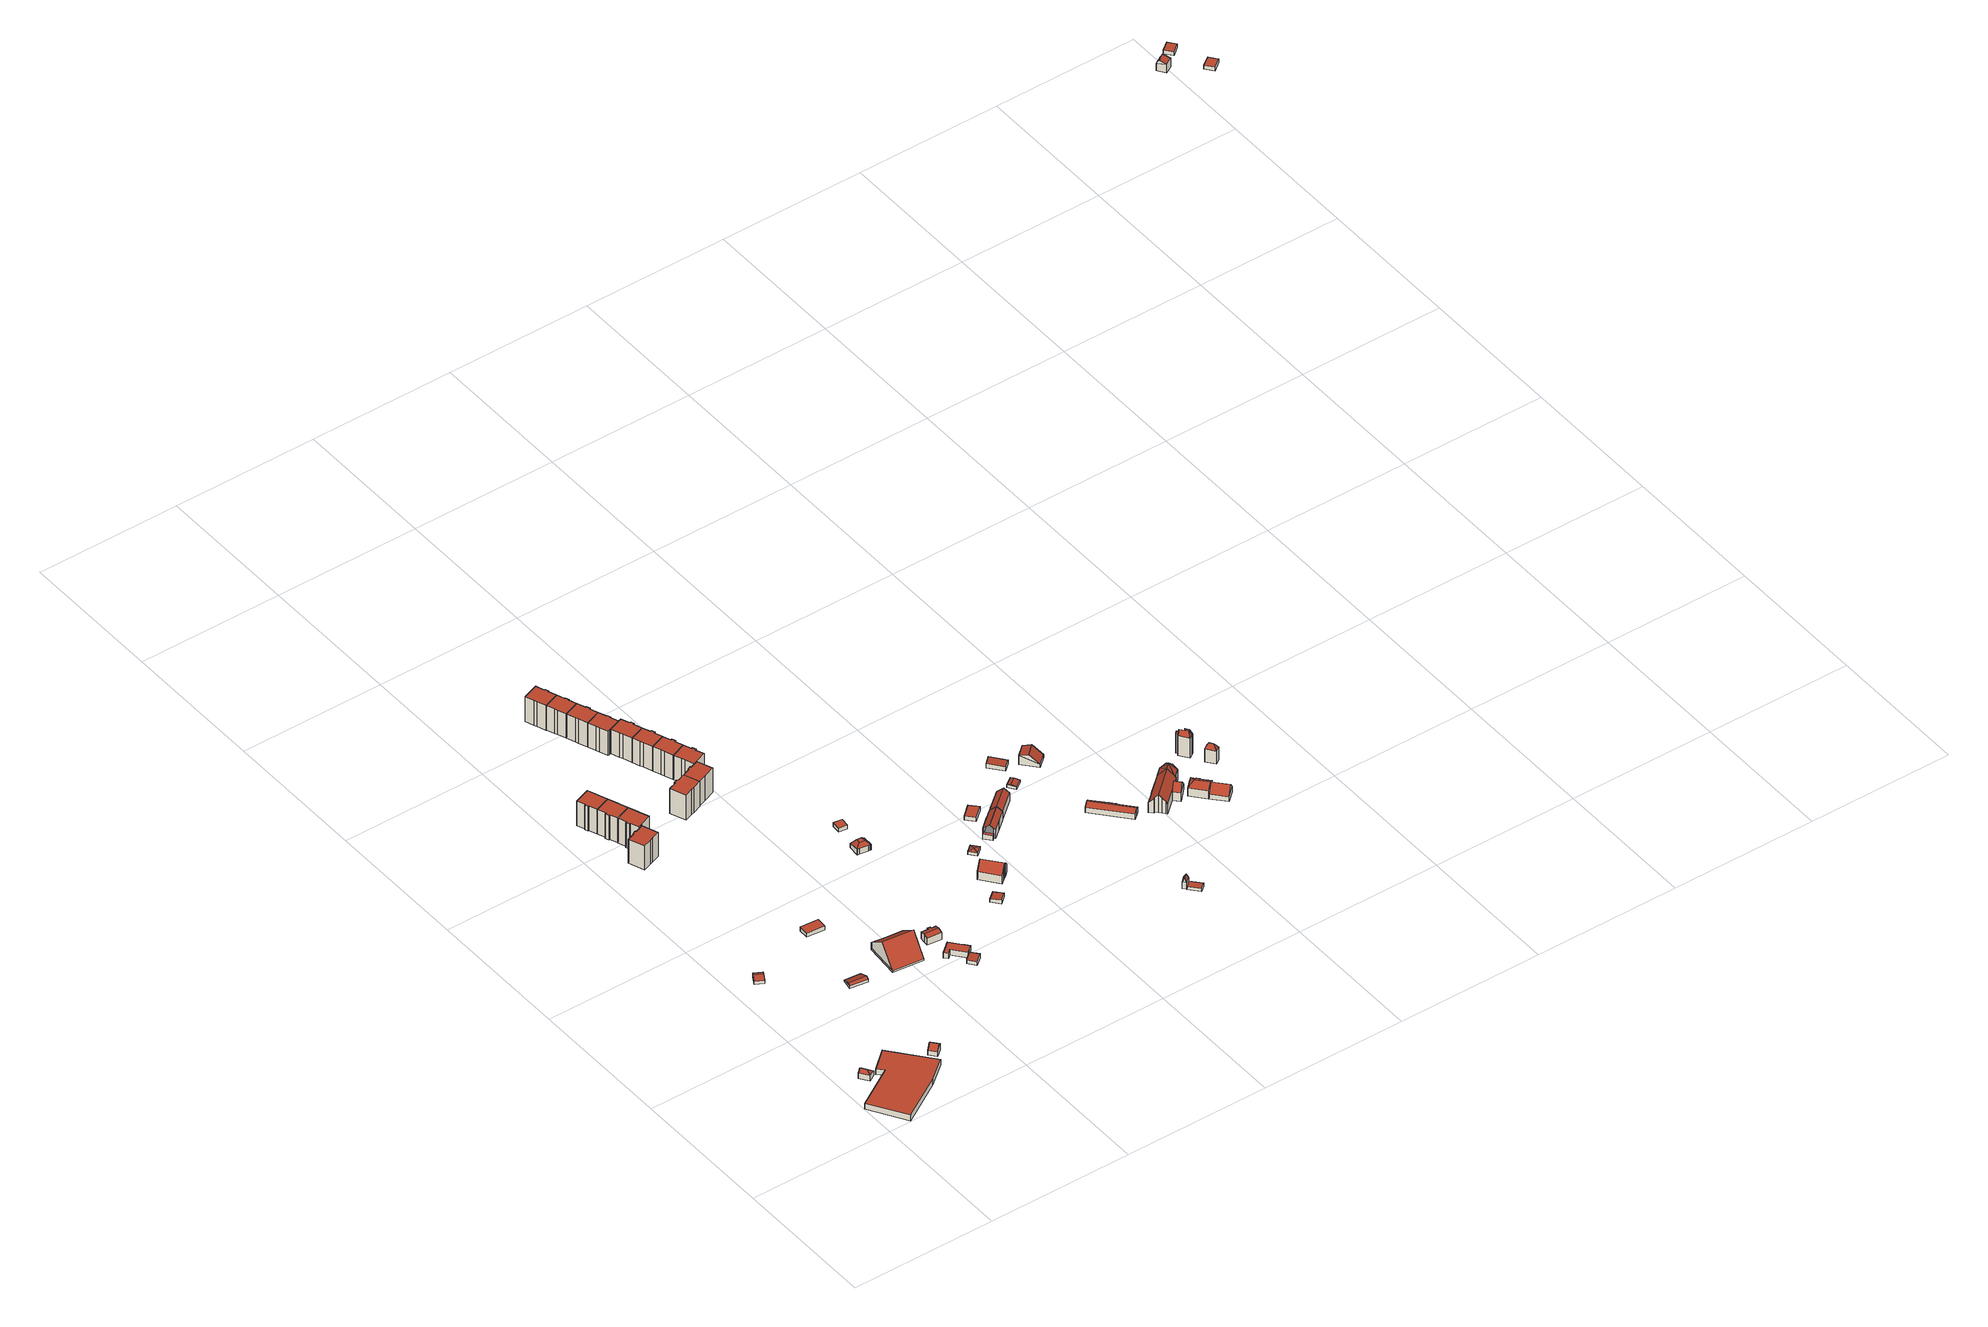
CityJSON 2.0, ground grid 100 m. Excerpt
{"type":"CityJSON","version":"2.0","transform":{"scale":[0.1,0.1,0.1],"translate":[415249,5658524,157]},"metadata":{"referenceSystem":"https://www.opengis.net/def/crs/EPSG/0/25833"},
"CityObjects":{
"building1":{"type":"Building","attributes":{"Dachtyp_tdc":"tdcHipAndGableRoof","Gemeindeschluessel":14612000,"Dachneigung":38.94,"QualitaetDacherkennung":72,"Geometrietyp2DReferenz":"3000","measuredHeight":6.17,"function":"31001_2000","roofType":"5000"},"geometry":[{"type":"Solid","lod":"2","boundaries":[[[[0,1,2,3]],[[1,4,5,2]],[[4,6,7,5]],[[6,0,3,7]],[[4,1,8]],[[0,6,9]],[[1,0,9,8]],[[6,4,8,9]],[[3,2,5,7]]]],"semantics":{"surfaces":[{"type":"WallSurface"},{"type":"RoofSurface"},{"type":"GroundSurface"}],"values":[[0,0,0,0,1,0,1,1,2]]}}]},
"building2":{"type":"Building","attributes":{"Dachtyp_tdc":"tdcPolyFlatRoof","Gemeindeschluessel":14612000,"Dachneigung":0,"QualitaetDacherkennung":63,"Geometrietyp2DReferenz":"3000","measuredHeight":4.31,"function":"31001_2000","roofType":"1000"},"geometry":[{"type":"Solid","lod":"2","boundaries":[[[[10,11,12,13]],[[11,14,15,12]],[[14,16,17,15]],[[16,18,19,17]],[[18,20,21,19]],[[20,22,23,21]],[[22,10,13,23]],[[22,20,18,16,14,11,10]],[[13,12,15,17,19,21,23]]]],"semantics":{"surfaces":[{"type":"WallSurface"},{"type":"RoofSurface"},{"type":"GroundSurface"}],"values":[[0,0,0,0,0,0,0,1,2]]}}]},
"building3":{"type":"Building","attributes":{"Dachtyp_tdc":"tdcGableRoof","Gemeindeschluessel":14612000,"Dachneigung":15.27,"QualitaetDacherkennung":77,"Geometrietyp2DReferenz":"3000","measuredHeight":3.47,"function":"31001_9998","roofType":"3100"},"geometry":[{"type":"Solid","lod":"2","boundaries":[[[[24,25,26,27]],[[25,28,29,26]],[[28,30,31,29]],[[30,24,27,31]],[[28,25,32]],[[24,30,33]],[[25,24,33,32]],[[30,28,32,33]],[[27,26,29,31]]]],"semantics":{"surfaces":[{"type":"WallSurface"},{"type":"RoofSurface"},{"type":"GroundSurface"}],"values":[[0,0,0,0,0,0,1,1,2]]}}]},
"building4":{"type":"Building","attributes":{"Dachtyp_tdc":"tdcGableRoof","Gemeindeschluessel":14612000,"Dachneigung":35.43,"QualitaetDacherkennung":66,"Geometrietyp2DReferenz":"3000","measuredHeight":6.36,"function":"31001_9998","roofType":"3100"},"geometry":[{"type":"Solid","lod":"2","boundaries":[[[[34,35,36,37]],[[35,38,39,36]],[[38,40,41,39]],[[40,34,37,41]],[[38,35,42]],[[34,40,43]],[[35,34,43,42]],[[40,38,42,43]],[[37,36,39,41]]]],"semantics":{"surfaces":[{"type":"WallSurface"},{"type":"RoofSurface"},{"type":"GroundSurface"}],"values":[[0,0,0,0,0,0,1,1,2]]}}]},
"building5":{"type":"Building","attributes":{"Dachtyp_tdc":"tdcGableRoof","Gemeindeschluessel":14612000,"Dachneigung":24.03,"QualitaetDacherkennung":12,"Geometrietyp2DReferenz":"3000","measuredHeight":3.58,"function":"31001_2513","roofType":"3100"},"geometry":[{"type":"Solid","lod":"2","boundaries":[[[[44,45,46,47]],[[45,48,49,46]],[[48,50,51,49]],[[50,44,47,51]],[[48,45,52]],[[44,50,53]],[[45,44,53,52]],[[50,48,52,53]],[[47,46,49,51]]]],"semantics":{"surfaces":[{"type":"WallSurface"},{"type":"RoofSurface"},{"type":"GroundSurface"}],"values":[[0,0,0,0,0,0,1,1,2]]}}]},
"building6":{"type":"Building","attributes":{"Dachtyp_tdc":"tdcPolyFlatRoof","Gemeindeschluessel":14612000,"Dachneigung":0,"QualitaetDacherkennung":69,"Geometrietyp2DReferenz":"3000","measuredHeight":18.54,"function":"31001_9998","roofType":"1000"},"geometry":[{"type":"Solid","lod":"2","boundaries":[[[[54,55,56,57]],[[55,58,59,56]],[[58,60,61,59]],[[60,62,63,61]],[[62,64,65,63]],[[64,66,67,65]],[[66,68,69,67]],[[68,70,71,69]],[[70,72,73,71]],[[72,74,75,73]],[[74,54,57,75]],[[74,72,70,68,66,64,62,60,58,55,54]],[[57,56,59,61,63,65,67,69,71,73,75]]]],"semantics":{"surfaces":[{"type":"WallSurface"},{"type":"RoofSurface"},{"type":"GroundSurface"}],"values":[[0,0,0,0,0,0,0,0,0,0,0,1,2]]}}]},
"building7":{"type":"Building","attributes":{"Dachtyp_tdc":"tdcPolyFlatRoof","Gemeindeschluessel":14612000,"Dachneigung":0,"QualitaetDacherkennung":0,"Geometrietyp2DReferenz":"3000","BezugspunktDach":"2000","measuredHeight":3,"function":"31001_2513"},"geometry":[{"type":"MultiSurface","lod":"2","boundaries":[[[76,77,78,79]],[[79,78,80,81]],[[78,77,82,80]],[[77,76,83,82]],[[76,79,81,83]],[[81,80,82,83]]],"semantics":{"surfaces":[{"type":"RoofSurface"},{"type":"WallSurface"},{"type":"GroundSurface"}],"values":[0,1,1,1,1,2]}}]},
"building8":{"type":"Building","attributes":{"Dachtyp_tdc":"tdcPolyFlatRoof","Gemeindeschluessel":14612000,"Dachneigung":0,"QualitaetDacherkennung":85,"Geometrietyp2DReferenz":"3000","measuredHeight":18.95,"function":"31001_9998","roofType":"1000"},"geometry":[{"type":"Solid","lod":"2","boundaries":[[[[84,85,86,87]],[[85,88,89,86]],[[88,90,91,89]],[[90,92,93,91]],[[92,94,95,93]],[[94,96,97,95]],[[96,98,99,97]],[[98,100,101,99]],[[100,102,103,101]],[[102,84,87,103]],[[102,100,98,96,94,92,90,88,85,84]],[[87,86,89,91,93,95,97,99,101,103]]]],"semantics":{"surfaces":[{"type":"WallSurface"},{"type":"RoofSurface"},{"type":"GroundSurface"}],"values":[[0,0,0,0,0,0,0,0,0,0,1,2]]}}]},
"building9":{"type":"Building","attributes":{"Dachtyp_tdc":"tdcPolyFlatRoof","Gemeindeschluessel":14612000,"Dachneigung":0,"QualitaetDacherkennung":85,"Geometrietyp2DReferenz":"3000","measuredHeight":18.99,"function":"31001_9998","roofType":"1000"},"geometry":[{"type":"Solid","lod":"2","boundaries":[[[[104,105,106,107]],[[105,98,108,106]],[[98,96,109,108]],[[96,110,111,109]],[[110,112,113,111]],[[112,114,115,113]],[[114,116,117,115]],[[116,118,119,117]],[[118,120,121,119]],[[120,104,107,121]],[[120,118,116,114,112,110,96,98,105,104]],[[107,106,108,109,111,113,115,117,119,121]]]],"semantics":{"surfaces":[{"type":"WallSurface"},{"type":"RoofSurface"},{"type":"GroundSurface"}],"values":[[0,0,0,0,0,0,0,0,0,0,1,2]]}}]},
"building10":{"type":"Building","attributes":{"Dachtyp_tdc":"tdcPolyFlatRoof","Gemeindeschluessel":14612000,"Dachneigung":0,"QualitaetDacherkennung":79,"Geometrietyp2DReferenz":"3000","measuredHeight":19.32,"function":"31001_9998","roofType":"1000"},"geometry":[{"type":"Solid","lod":"2","boundaries":[[[[122,123,124,125]],[[123,116,126,124]],[[116,114,127,126]],[[114,128,129,127]],[[128,130,131,129]],[[130,132,133,131]],[[132,134,135,133]],[[134,136,137,135]],[[136,138,139,137]],[[138,140,141,139]],[[140,142,143,141]],[[142,122,125,143]],[[142,140,138,136,134,132,130,128,114,116,123,122]],[[125,124,126,127,129,131,133,135,137,139,141,143]]]],"semantics":{"surfaces":[{"type":"WallSurface"},{"type":"RoofSurface"},{"type":"GroundSurface"}],"values":[[0,0,0,0,0,0,0,0,0,0,0,0,1,2]]}}]},
"building11":{"type":"Building","attributes":{"Dachtyp_tdc":"tdcGableRoof","Gemeindeschluessel":14612000,"Dachneigung":49.81,"QualitaetDacherkennung":7,"Geometrietyp2DReferenz":"3000","measuredHeight":14.88,"function":"31001_2000","roofType":"3100"},"geometry":[{"type":"Solid","lod":"2","boundaries":[[[[144,145,146,147]],[[145,148,149,146]],[[148,150,151,149]],[[150,152,153,151]],[[152,144,147,153]],[[144,154,155,156]],[[157,158,159,156,155]],[[145,159,158,148]],[[144,156,159,145]],[[148,158,157,150]],[[150,157,155,154,152]],[[152,154,144]],[[147,146,149,151,153]]]],"semantics":{"surfaces":[{"type":"WallSurface"},{"type":"RoofSurface"},{"type":"GroundSurface"}],"values":[[0,0,0,0,0,1,1,0,0,0,0,0,2]]}}]},
"building12":{"type":"Building","attributes":{"Dachtyp_tdc":"tdcPolyFlatRoof","Gemeindeschluessel":14612000,"Dachneigung":0,"QualitaetDacherkennung":86,"Geometrietyp2DReferenz":"3000","measuredHeight":4.16,"function":"31001_9998","roofType":"1000"},"geometry":[{"type":"Solid","lod":"2","boundaries":[[[[160,161,162,163]],[[161,164,165,162]],[[164,166,167,165]],[[166,168,169,167]],[[168,170,171,169]],[[170,172,173,171]],[[172,174,175,173]],[[174,176,177,175]],[[176,160,163,177]],[[176,174,172,170,168,166,164,161,160]],[[163,162,165,167,169,171,173,175,177]]]],"semantics":{"surfaces":[{"type":"WallSurface"},{"type":"RoofSurface"},{"type":"GroundSurface"}],"values":[[0,0,0,0,0,0,0,0,0,1,2]]}}]},
"building13":{"type":"Building","attributes":{"Dachtyp_tdc":"tdcGableRoof","Gemeindeschluessel":14612000,"Dachneigung":17.62,"QualitaetDacherkennung":86,"Geometrietyp2DReferenz":"3000","measuredHeight":6.37,"function":"31001_9998","roofType":"3100"},"geometry":[{"type":"Solid","lod":"2","boundaries":[[[[178,179,180,181]],[[179,182,183,180]],[[182,184,185,183]],[[184,186,187,185]],[[186,188,189,187]],[[188,190,191,189]],[[190,192,193,191]],[[192,194,195,193]],[[194,196,197,195]],[[196,178,181,197]],[[192,190,188,186,184,182,179,178]],[[178,196,194,192]],[[181,180,183,185,187,189,191,193,195,197]]]],"semantics":{"surfaces":[{"type":"WallSurface"},{"type":"RoofSurface"},{"type":"GroundSurface"}],"values":[[0,0,0,0,0,0,0,0,0,0,1,1,2]]}}]},
"building14":{"type":"Building","attributes":{"Dachtyp_tdc":"tdcPolyFlatRoof","Gemeindeschluessel":14612000,"Dachneigung":3.64,"QualitaetDacherkennung":82,"Geometrietyp2DReferenz":"3000","measuredHeight":3.19,"function":"31001_9998","roofType":"2100"},"geometry":[{"type":"Solid","lod":"2","boundaries":[[[[198,199,200,201]],[[199,202,203,200]],[[202,204,205,203]],[[204,206,207,205]],[[206,208,209,207]],[[208,198,201,209]],[[208,206,204,202,199,198]],[[201,200,203,205,207,209]]]],"semantics":{"surfaces":[{"type":"WallSurface"},{"type":"RoofSurface"},{"type":"GroundSurface"}],"values":[[0,0,0,0,0,0,1,2]]}}]},
"building15":{"type":"Building","attributes":{"Dachtyp_tdc":"tdcPolyFlatRoof","Gemeindeschluessel":14612000,"Dachneigung":0,"QualitaetDacherkennung":70,"Geometrietyp2DReferenz":"3000","measuredHeight":19.13,"function":"31001_9998","roofType":"1000"},"geometry":[{"type":"Solid","lod":"2","boundaries":[[[[210,211,212,213]],[[211,214,215,212]],[[214,216,217,215]],[[216,218,219,217]],[[216,214,211,210,220,221,222,223,224,218]],[[219,225,226,227,228,229,213,212,215,217]],[[218,224,225,219]],[[224,223,226,225]],[[223,222,227,226]],[[222,221,228,227]],[[221,220,229,228]],[[220,210,213,229]]]],"semantics":{"surfaces":[{"type":"WallSurface"},{"type":"RoofSurface"},{"type":"GroundSurface"}],"values":[[0,0,0,0,1,2,0,0,0,0,0,0]]}}]},
"building16":{"type":"Building","attributes":{"Dachtyp_tdc":"tdcPolyFlatRoof","Gemeindeschluessel":14612000,"Dachneigung":0,"QualitaetDacherkennung":78,"Geometrietyp2DReferenz":"3000","measuredHeight":19.23,"function":"31001_9998","roofType":"1000"},"geometry":[{"type":"Solid","lod":"2","boundaries":[[[[230,231,232,233]],[[231,234,235,232]],[[234,236,237,235]],[[236,238,239,237]],[[238,240,241,239]],[[240,242,243,241]],[[242,244,245,243]],[[244,246,247,245]],[[246,248,249,247]],[[248,250,251,249]],[[250,230,233,251]],[[250,248,246,244,242,240,238,236,234,231,230]],[[233,232,235,237,239,241,243,245,247,249,251]]]],"semantics":{"surfaces":[{"type":"WallSurface"},{"type":"RoofSurface"},{"type":"GroundSurface"}],"values":[[0,0,0,0,0,0,0,0,0,0,0,1,2]]}}]},
"building17":{"type":"Building","attributes":{"Dachtyp_tdc":"tdcPolyFlatRoof","Gemeindeschluessel":14612000,"Dachneigung":0,"QualitaetDacherkennung":71,"Geometrietyp2DReferenz":"3000","measuredHeight":18.91,"function":"31001_9998","roofType":"1000"},"geometry":[{"type":"Solid","lod":"2","boundaries":[[[[210,220,252,253]],[[220,254,255,252]],[[254,256,257,255]],[[256,258,259,257]],[[258,260,261,259]],[[260,262,263,261]],[[262,264,265,263]],[[264,266,267,265]],[[266,268,269,267]],[[268,270,271,269]],[[270,210,253,271]],[[270,268,266,264,262,260,258,256,254,220,210]],[[253,252,255,257,259,261,263,265,267,269,271]]]],"semantics":{"surfaces":[{"type":"WallSurface"},{"type":"RoofSurface"},{"type":"GroundSurface"}],"values":[[0,0,0,0,0,0,0,0,0,0,0,1,2]]}}]},
"building18":{"type":"Building","attributes":{"Dachtyp_tdc":"tdcPolyFlatRoof","Gemeindeschluessel":14612000,"Dachneigung":0,"QualitaetDacherkennung":85,"Geometrietyp2DReferenz":"3000","measuredHeight":18.75,"function":"31001_9998","roofType":"1000"},"geometry":[{"type":"Solid","lod":"2","boundaries":[[[[272,273,274,275]],[[273,276,277,274]],[[276,278,279,277]],[[278,280,281,279]],[[280,234,282,281]],[[234,231,283,282]],[[231,284,285,283]],[[284,286,287,285]],[[286,288,289,287]],[[288,272,275,289]],[[288,286,284,231,234,280,278,276,273,272]],[[275,274,277,279,281,282,283,285,287,289]]]],"semantics":{"surfaces":[{"type":"WallSurface"},{"type":"RoofSurface"},{"type":"GroundSurface"}],"values":[[0,0,0,0,0,0,0,0,0,0,1,2]]}}]},
"building19":{"type":"Building","attributes":{"Dachtyp_tdc":"tdcPolyFlatRoof","Gemeindeschluessel":14612000,"Dachneigung":0,"QualitaetDacherkennung":86,"Geometrietyp2DReferenz":"3000","measuredHeight":18.8,"function":"31001_9998","roofType":"1000"},"geometry":[{"type":"Solid","lod":"2","boundaries":[[[[290,291,292,293]],[[291,294,295,292]],[[294,296,297,295]],[[296,298,299,297]],[[298,300,301,299]],[[300,276,277,301]],[[276,273,274,277]],[[273,302,303,274]],[[302,304,305,303]],[[304,290,293,305]],[[304,302,273,276,300,298,296,294,291,290]],[[293,292,295,297,299,301,277,274,303,305]]]],"semantics":{"surfaces":[{"type":"WallSurface"},{"type":"RoofSurface"},{"type":"GroundSurface"}],"values":[[0,0,0,0,0,0,0,0,0,0,1,2]]}}]},
"building20":{"type":"Building","attributes":{"Dachtyp_tdc":"tdcPolyFlatRoof","Gemeindeschluessel":14612000,"Dachneigung":0,"QualitaetDacherkennung":82,"Geometrietyp2DReferenz":"3000","measuredHeight":18.82,"function":"31001_9998","roofType":"1000"},"geometry":[{"type":"Solid","lod":"2","boundaries":[[[[306,307,308,309]],[[307,310,311,308]],[[310,312,313,311]],[[312,296,297,313]],[[296,294,295,297]],[[294,314,315,295]],[[314,316,317,315]],[[316,318,319,317]],[[318,320,321,319]],[[320,322,323,321]],[[322,324,325,323]],[[324,306,309,325]],[[324,322,320,318,316,314,294,296,312,310,307,306]],[[309,308,311,313,297,295,315,317,319,321,323,325]]]],"semantics":{"surfaces":[{"type":"WallSurface"},{"type":"RoofSurface"},{"type":"GroundSurface"}],"values":[[0,0,0,0,0,0,0,0,0,0,0,0,1,2]]}}]},
"building21":{"type":"Building","attributes":{"Dachtyp_tdc":"tdcPolyFlatRoof","Gemeindeschluessel":14612000,"Dachneigung":0,"QualitaetDacherkennung":82,"Geometrietyp2DReferenz":"3000","measuredHeight":18.84,"function":"31001_9998","roofType":"1000"},"geometry":[{"type":"Solid","lod":"2","boundaries":[[[[326,327,328,329]],[[327,330,331,328]],[[330,332,333,331]],[[332,334,335,333]],[[334,336,337,335]],[[336,338,339,337]],[[338,340,341,339]],[[340,342,343,341]],[[342,344,345,343]],[[344,346,347,345]],[[346,326,329,347]],[[346,344,342,340,338,336,334,332,330,327,326]],[[329,328,331,333,335,337,339,341,343,345,347]]]],"semantics":{"surfaces":[{"type":"WallSurface"},{"type":"RoofSurface"},{"type":"GroundSurface"}],"values":[[0,0,0,0,0,0,0,0,0,0,0,1,2]]}}]},
"building22":{"type":"Building","attributes":{"Dachtyp_tdc":"tdcPolyFlatRoof","Gemeindeschluessel":14612000,"Dachneigung":0,"QualitaetDacherkennung":87,"Geometrietyp2DReferenz":"3000","measuredHeight":18.83,"function":"31001_9998","roofType":"1000"},"geometry":[{"type":"Solid","lod":"2","boundaries":[[[[348,349,350,351]],[[349,352,353,350]],[[352,354,355,353]],[[354,356,357,355]],[[356,358,359,357]],[[358,330,331,359]],[[330,327,328,331]],[[327,360,361,328]],[[360,362,363,361]],[[362,348,351,363]],[[362,360,327,330,358,356,354,352,349,348]],[[351,350,353,355,357,359,331,328,361,363]]]],"semantics":{"surfaces":[{"type":"WallSurface"},{"type":"RoofSurface"},{"type":"GroundSurface"}],"values":[[0,0,0,0,0,0,0,0,0,0,1,2]]}}]},
"building23":{"type":"Building","attributes":{"Dachtyp_tdc":"tdcPolyFlatRoof","Gemeindeschluessel":14612000,"Dachneigung":0,"QualitaetDacherkennung":87,"Geometrietyp2DReferenz":"3000","measuredHeight":18.83,"function":"31001_9998","roofType":"1000"},"geometry":[{"type":"Solid","lod":"2","boundaries":[[[[364,365,366,367]],[[365,368,369,366]],[[368,354,355,369]],[[354,352,353,355]],[[352,370,371,353]],[[370,372,373,371]],[[372,374,375,373]],[[374,376,377,375]],[[376,378,379,377]],[[378,364,367,379]],[[378,376,374,372,370,352,354,368,365,364]],[[367,366,369,355,353,371,373,375,377,379]]]],"semantics":{"surfaces":[{"type":"WallSurface"},{"type":"RoofSurface"},{"type":"GroundSurface"}],"values":[[0,0,0,0,0,0,0,0,0,0,1,2]]}}]},
"building24":{"type":"Building","attributes":{"Dachtyp_tdc":"tdcPolyFlatRoof","Gemeindeschluessel":14612000,"Dachneigung":0,"QualitaetDacherkennung":72,"Geometrietyp2DReferenz":"3000","measuredHeight":18.9,"function":"31001_9998","roofType":"1000"},"geometry":[{"type":"Solid","lod":"2","boundaries":[[[[364,378,380,381]],[[378,382,383,380]],[[382,384,385,383]],[[384,386,387,385]],[[386,388,389,387]],[[388,390,391,389]],[[390,392,267,391]],[[392,393,265,267]],[[393,394,395,265]],[[394,396,397,395]],[[396,364,381,397]],[[396,394,393,392,390,388,386,384,382,378,364]],[[381,380,383,385,387,389,391,267,265,395,397]]]],"semantics":{"surfaces":[{"type":"WallSurface"},{"type":"RoofSurface"},{"type":"GroundSurface"}],"values":[[0,0,0,0,0,0,0,0,0,0,0,1,2]]}}]},
"building25":{"type":"Building","attributes":{"Dachtyp_tdc":"tdcCutTentRoof","Gemeindeschluessel":14612000,"Dachneigung":56.82,"QualitaetDacherkennung":56,"Geometrietyp2DReferenz":"3000","measuredHeight":6.74,"function":"31001_2000","roofType":"9999"},"geometry":[{"type":"Solid","lod":"2","boundaries":[[[[398,399,400,401]],[[399,402,403,400]],[[402,404,405,403]],[[404,406,407,405]],[[406,408,409,407]],[[408,410,411,409]],[[410,412,413,411]],[[412,398,401,413]],[[398,412,414,415]],[[399,398,415,416]],[[410,408,406,404,402,399,416,417]],[[412,410,417,414]],[[417,416,415,414]],[[401,400,403,405,407,409,411,413]]]],"semantics":{"surfaces":[{"type":"WallSurface"},{"type":"RoofSurface"},{"type":"GroundSurface"}],"values":[[0,0,0,0,0,0,0,0,1,1,1,1,1,2]]}}]},
"building26":{"type":"Building","attributes":{"Dachtyp_tdc":"tdcPolyFlatRoof","Gemeindeschluessel":14612000,"Dachneigung":0,"QualitaetDacherkennung":0,"Geometrietyp2DReferenz":"3000","BezugspunktDach":"2000","measuredHeight":3,"function":"31001_2513"},"geometry":[{"type":"MultiSurface","lod":"2","boundaries":[[[418,419,420,421]],[[421,420,422,423]],[[420,419,424,422]],[[419,418,425,424]],[[418,421,423,425]],[[423,422,424,425]]],"semantics":{"surfaces":[{"type":"RoofSurface"},{"type":"WallSurface"},{"type":"GroundSurface"}],"values":[0,1,1,1,1,2]}}]},
"building27":{"type":"Building","attributes":{"Dachtyp_tdc":"tdcPolyFlatRoof","Gemeindeschluessel":14612000,"Dachneigung":5.11,"QualitaetDacherkennung":84,"Geometrietyp2DReferenz":"3000","measuredHeight":3.07,"function":"31001_9998","roofType":"2100"},"geometry":[{"type":"Solid","lod":"2","boundaries":[[[[426,427,428,429]],[[427,430,431,428]],[[430,432,433,431]],[[432,426,429,433]],[[432,430,427,426]],[[429,428,431,433]]]],"semantics":{"surfaces":[{"type":"WallSurface"},{"type":"RoofSurface"},{"type":"GroundSurface"}],"values":[[0,0,0,0,1,2]]}}]},
"building28":{"type":"Building","attributes":{"Dachtyp_tdc":"tdcGableRoof","Gemeindeschluessel":14612000,"Dachneigung":44.87,"QualitaetDacherkennung":52,"Geometrietyp2DReferenz":"3000","measuredHeight":11.6,"function":"31001_9998","roofType":"3100"},"geometry":[{"type":"Solid","lod":"2","boundaries":[[[[434,435,436,437]],[[435,438,439,436]],[[438,440,441,439]],[[440,442,443,441]],[[442,444,445,443]],[[444,446,447,445]],[[446,448,449,447]],[[448,434,437,449]],[[444,442,440,438,435]],[[435,434,448,446,444]],[[437,436,439,441,443,445,447,449]]]],"semantics":{"surfaces":[{"type":"WallSurface"},{"type":"RoofSurface"},{"type":"GroundSurface"}],"values":[[0,0,0,0,0,0,0,0,1,1,2]]}}]},
"building29":{"type":"Building","attributes":{"Dachtyp_tdc":"tdcFreeFormRoof","Gemeindeschluessel":14612000,"Dachneigung":13.99,"QualitaetDacherkennung":35,"Geometrietyp2DReferenz":"3000","measuredHeight":3.15,"function":"31001_9998","roofType":"5000"},"geometry":[{"type":"Solid","lod":"2","boundaries":[[[[450,451,452,453]],[[451,454,455,452]],[[454,456,457,455]],[[456,450,453,457]],[[458,456,454]],[[458,454,451]],[[458,451,450]],[[458,450,456]],[[453,452,455,457]]]],"semantics":{"surfaces":[{"type":"WallSurface"},{"type":"RoofSurface"},{"type":"GroundSurface"}],"values":[[0,0,0,0,1,1,1,1,2]]}}]},
"building30":{"type":"Building","attributes":{"Gemeindeschluessel":14612000,"Geometrietyp2DReferenz":"3000","function":"31001_9998","roofType":"9999"},"children":["building30-1","building30-2"]},
"building30-1":{"type":"BuildingPart","attributes":{"Dachtyp_tdc":"tdcGableRoof","Dachneigung":39.85,"QualitaetDacherkennung":41,"Geometrietyp2DReferenz":"3000","measuredHeight":9.78,"roofType":"3100"},"parents":["building30"],"geometry":[{"type":"MultiSurface","lod":"2","boundaries":[[[459,460,461]],[[462,459,461,463]],[[464,465,466]],[[464,467,468,465]],[[467,469,470,468]],[[469,471,472,470]],[[471,473,474,472]],[[473,475,476,474]],[[475,477,478,476]],[[477,479,480,478]],[[479,481,482,480]],[[481,462,463,482]],[[477,475,473,471,469,467,464,483]],[[483,459,462,481,479,477]],[[463,461,484,465,468,470,472,474,476,478,480,482]]],"semantics":{"surfaces":[{"type":"WallSurface"},{"type":"RoofSurface"},{"type":"GroundSurface"}],"values":[0,0,0,0,0,0,0,0,0,0,0,0,1,1,2]}}]},
"building30-2":{"type":"BuildingPart","attributes":{"Dachtyp_tdc":"tdcPolyFlatRoof","Dachneigung":0,"QualitaetDacherkennung":38,"Geometrietyp2DReferenz":"3000","measuredHeight":3.61,"roofType":"1000"},"parents":["building30"],"geometry":[{"type":"MultiSurface","lod":"2","boundaries":[[[460,485,486,461]],[[485,487,488,486]],[[487,466,465,488]],[[466,487,485,460,489]],[[461,486,488,465,484]]],"semantics":{"surfaces":[{"type":"WallSurface"},{"type":"RoofSurface"},{"type":"GroundSurface"}],"values":[0,0,0,1,2]}}]},
"building31":{"type":"Building","attributes":{"Dachtyp_tdc":"tdcPolyFlatRoof","Gemeindeschluessel":14612000,"Dachneigung":0,"QualitaetDacherkennung":81,"Geometrietyp2DReferenz":"3000","measuredHeight":3.06,"function":"31001_9998","roofType":"1000"},"geometry":[{"type":"Solid","lod":"2","boundaries":[[[[490,491,492,493]],[[491,494,495,492]],[[494,496,497,495]],[[496,490,493,497]],[[496,494,491,490]],[[493,492,495,497]]]],"semantics":{"surfaces":[{"type":"WallSurface"},{"type":"RoofSurface"},{"type":"GroundSurface"}],"values":[[0,0,0,0,1,2]]}}]},
"building32":{"type":"Building","attributes":{"Dachtyp_tdc":"tdcGableRoof","Gemeindeschluessel":14612000,"Dachneigung":40.11,"QualitaetDacherkennung":41,"Geometrietyp2DReferenz":"3000","measuredHeight":9.55,"function":"31001_9998","roofType":"3100"},"geometry":[{"type":"Solid","lod":"2","boundaries":[[[[498,499,500,501]],[[499,502,503,500]],[[502,504,505,503]],[[504,506,507,505]],[[506,508,509,507]],[[508,479,510,509]],[[479,477,511,510]],[[477,512,513,511]],[[512,514,515,513]],[[514,498,501,515]],[[477,479,508,506]],[[506,504,502,499,498,514,512,477]],[[501,500,503,505,507,509,510,511,513,515]]]],"semantics":{"surfaces":[{"type":"WallSurface"},{"type":"RoofSurface"},{"type":"GroundSurface"}],"values":[[0,0,0,0,0,0,0,0,0,0,1,1,2]]}}]},
"building33":{"type":"Building","attributes":{"Dachtyp_tdc":"tdcFreeFormRoof","Gemeindeschluessel":14612000,"Dachneigung":58.33,"QualitaetDacherkennung":13,"Geometrietyp2DReferenz":"3000","measuredHeight":7.49,"function":"31001_9998","roofType":"5000"},"geometry":[{"type":"Solid","lod":"2","boundaries":[[[[516,517,518,519]],[[517,520,521,518]],[[520,522,523,521]],[[522,516,519,523]],[[524,522,520]],[[525,524,520,517]],[[525,517,516]],[[524,525,516,522]],[[519,518,521,523]]]],"semantics":{"surfaces":[{"type":"WallSurface"},{"type":"RoofSurface"},{"type":"GroundSurface"}],"values":[[0,0,0,0,0,1,0,1,2]]}}]},
"building34":{"type":"Building","attributes":{"Dachtyp_tdc":"tdcPolyFlatRoof","Gemeindeschluessel":14612000,"Dachneigung":7.2,"QualitaetDacherkennung":53,"Geometrietyp2DReferenz":"3000","measuredHeight":2.6,"function":"31001_9998","roofType":"2100"},"geometry":[{"type":"Solid","lod":"2","boundaries":[[[[526,527,528,529]],[[527,530,531,528]],[[530,532,533,531]],[[532,526,529,533]],[[532,530,527,526]],[[529,528,531,533]]]],"semantics":{"surfaces":[{"type":"WallSurface"},{"type":"RoofSurface"},{"type":"GroundSurface"}],"values":[[0,0,0,0,1,2]]}}]},
"building35":{"type":"Building","attributes":{"Dachtyp_tdc":"tdcHipAndGableRoof","Gemeindeschluessel":14612000,"Dachneigung":10.07,"QualitaetDacherkennung":76,"Geometrietyp2DReferenz":"3000","measuredHeight":2.78,"function":"31001_9998","roofType":"5000"},"geometry":[{"type":"Solid","lod":"2","boundaries":[[[[534,535,536,537]],[[535,538,539,536]],[[538,540,541,539]],[[540,534,537,541]],[[538,535,542]],[[534,540,543]],[[535,534,543,542]],[[540,538,542,543]],[[537,536,539,541]]]],"semantics":{"surfaces":[{"type":"WallSurface"},{"type":"RoofSurface"},{"type":"GroundSurface"}],"values":[[0,0,0,0,1,0,1,1,2]]}}]},
"building36":{"type":"Building","attributes":{"Gemeindeschluessel":14612000,"Dachtyp_tdc":"tdcPolyFlatRoof","Dachneigung":3.23,"QualitaetDacherkennung":68,"Geometrietyp2DReferenz":"3000","measuredHeight":3.45,"function":"31001_9998","roofType":"2100"},"geometry":[{"type":"Solid","lod":"2","boundaries":[[[[544,545,546,547]],[[545,548,549,546]],[[548,550,551,549]],[[550,544,547,551]],[[550,548,545,544]],[[547,546,549,551]]]],"semantics":{"surfaces":[{"type":"WallSurface"},{"type":"RoofSurface"},{"type":"GroundSurface"}],"values":[[0,0,0,0,1,2]]}}]},
"building37":{"type":"Building","attributes":{"Dachtyp_tdc":"tdcGableRoof","Gemeindeschluessel":14612000,"Dachneigung":28.14,"QualitaetDacherkennung":50,"Geometrietyp2DReferenz":"3000","measuredHeight":5.93,"function":"31001_9998","roofType":"3100"},"geometry":[{"type":"Solid","lod":"2","boundaries":[[[[552,553,554,555]],[[553,556,557,554]],[[556,558,559,557]],[[558,560,561,559]],[[560,562,563,561]],[[562,564,565,563]],[[564,566,567,565]],[[566,568,569,567]],[[568,570,571,569]],[[570,572,573,571]],[[572,574,575,573]],[[574,552,555,575]],[[570,568,566,564]],[[564,562,560,558,556,553,552,574,572,570]],[[555,554,557,559,561,563,565,567,569,571,573,575]]]],"semantics":{"surfaces":[{"type":"WallSurface"},{"type":"RoofSurface"},{"type":"GroundSurface"}],"values":[[0,0,0,0,0,0,0,0,0,0,0,0,1,1,2]]}}]},
"building38":{"type":"Building","attributes":{"Dachtyp_tdc":"tdcGableRoof","Gemeindeschluessel":14612000,"Dachneigung":41.73,"QualitaetDacherkennung":30,"Geometrietyp2DReferenz":"3000","measuredHeight":8.61,"function":"31001_9998","roofType":"3100"},"geometry":[{"type":"Solid","lod":"2","boundaries":[[[[576,577,578,579]],[[577,580,581,578]],[[580,582,583,581]],[[582,576,579,583]],[[580,577,584]],[[576,582,585]],[[577,576,585,584]],[[582,580,584,585]],[[579,578,581,583]]]],"semantics":{"surfaces":[{"type":"WallSurface"},{"type":"RoofSurface"},{"type":"GroundSurface"}],"values":[[0,0,0,0,0,0,1,1,2]]}}]},
"building39":{"type":"Building","attributes":{"name":"Historisches Fischhaus","Gemeindeschluessel":14612000,"Geometrietyp2DReferenz":"3000","function":"31001_2081","roofType":"9999"},"children":["building39-1","building39-2","building39-3"]},
"building39-1":{"type":"BuildingPart","attributes":{"Dachtyp_tdc":"tdcGableRoof","Dachneigung":46.73,"QualitaetDacherkennung":71,"Geometrietyp2DReferenz":"3000","measuredHeight":13.7,"roofType":"3100"},"parents":["building39"],"geometry":[{"type":"MultiSurface","lod":"2","boundaries":[[[586,587,588,589,590]],[[587,591,592,588]],[[591,593,594,592]],[[593,595,596,594]],[[595,597,598,596]],[[597,599,600,598]],[[599,601,602,600]],[[601,603,604,602]],[[603,605,606,604]],[[605,607,608,606]],[[607,609,610,608]],[[609,611,612,610]],[[611,613,614,612]],[[613,615,616,614]],[[615,617,618,616]],[[619,620,621,622,623,624,625]],[[626,627,628,617,615,613,611,609,607,605,603,601,599,597,595]],[[595,593,591,587,586,629,630,620,619,626]],[[589,588,592,594,596,598,600,602,604,606,608,610,612,614,616,618,631,623,622]]],"semantics":{"surfaces":[{"type":"WallSurface"},{"type":"RoofSurface"},{"type":"GroundSurface"}],"values":[0,0,0,0,0,0,0,0,0,0,0,0,0,0,0,0,1,1,2]}}]},
"building39-2":{"type":"BuildingPart","attributes":{"Dachtyp_tdc":"tdcGableRoof","Dachneigung":46.82,"QualitaetDacherkennung":43,"Geometrietyp2DReferenz":"3000","measuredHeight":11.54,"roofType":"3100"},"parents":["building39"],"geometry":[{"type":"MultiSurface","lod":"2","boundaries":[[[621,632,633,622]],[[632,634,635,633]],[[634,590,589,635]],[[634,632,636]],[[632,621,630,637,636]],[[590,634,636,637,629]],[[622,633,635,589]]],"semantics":{"surfaces":[{"type":"WallSurface"},{"type":"RoofSurface"},{"type":"GroundSurface"}],"values":[0,0,0,0,1,1,2]}}]},
"building39-3":{"type":"BuildingPart","attributes":{"Dachtyp_tdc":"tdcGableAndHippedGRoof","Dachneigung":48.33,"QualitaetDacherkennung":82,"Geometrietyp2DReferenz":"3000","measuredHeight":13.78,"roofType":"9999"},"parents":["building39"],"geometry":[{"type":"MultiSurface","lod":"2","boundaries":[[[638,639,640,641]],[[639,642,643,640]],[[642,624,623,643]],[[644,638,641,618,617]],[[645,646,647]],[[646,638,647]],[[648,647,638]],[[638,644,648]],[[649,645,647]],[[625,650,649,647]],[[648,627,651,625,647]],[[642,650,625,624]],[[639,649,650,642]],[[638,646,645,649,639]],[[641,640,643,623,631,618]]],"semantics":{"surfaces":[{"type":"WallSurface"},{"type":"RoofSurface"},{"type":"GroundSurface"}],"values":[0,0,0,0,1,1,1,1,1,1,1,0,0,0,2]}}]},
"building40":{"type":"Building","attributes":{"Dachtyp_tdc":"tdcHipAndGableRoof","Gemeindeschluessel":14612000,"Dachneigung":31.81,"QualitaetDacherkennung":74,"Geometrietyp2DReferenz":"3000","measuredHeight":9,"function":"31001_9998","roofType":"5000"},"geometry":[{"type":"Solid","lod":"2","boundaries":[[[[652,653,654,655]],[[653,656,657,654]],[[656,658,659,657]],[[658,660,661,659]],[[660,662,663,661]],[[662,664,665,663]],[[664,666,667,665]],[[666,668,669,667]],[[668,670,671,669]],[[670,672,673,671]],[[672,674,675,673]],[[674,652,655,675]],[[670,668,666,664,662,676]],[[662,660,658,676]],[[658,656,653,652,674,672,670,676]],[[655,654,657,659,661,663,665,667,669,671,673,675]]]],"semantics":{"surfaces":[{"type":"WallSurface"},{"type":"RoofSurface"},{"type":"GroundSurface"}],"values":[[0,0,0,0,0,0,0,0,0,0,0,0,1,1,1,2]]}}]},
"building41":{"type":"Building","attributes":{"Dachtyp_tdc":"tdcGableRoof","Gemeindeschluessel":14612000,"Dachneigung":48.21,"QualitaetDacherkennung":74,"Geometrietyp2DReferenz":"3000","measuredHeight":9.13,"function":"31001_9998","roofType":"3100"},"geometry":[{"type":"Solid","lod":"2","boundaries":[[[[677,678,657,661]],[[678,679,680,657]],[[679,681,682,680]],[[678,677,683]],[[681,679,684]],[[677,681,684,683]],[[679,678,683,684]],[[682,661,657,680]],[[681,677,661,682]]]],"semantics":{"surfaces":[{"type":"WallSurface"},{"type":"RoofSurface"},{"type":"GroundSurface"}],"values":[[0,0,0,0,0,1,1,2,0]]}}]},
"building42":{"type":"Building","attributes":{"Dachtyp_tdc":"tdcFreeFormRoof","Gemeindeschluessel":14612000,"Dachneigung":55.28,"QualitaetDacherkennung":9,"Geometrietyp2DReferenz":"3000","measuredHeight":16.38,"function":"31001_9998","roofType":"5000"},"geometry":[{"type":"Solid","lod":"2","boundaries":[[[[685,686,687,688]],[[686,689,690,687]],[[689,691,692,690]],[[691,685,688,692]],[[693,694,691,689]],[[693,689,686]],[[694,693,686,685]],[[694,685,691]],[[688,687,690,692]]]],"semantics":{"surfaces":[{"type":"WallSurface"},{"type":"RoofSurface"},{"type":"GroundSurface"}],"values":[[0,0,0,0,1,0,1,1,2]]}}]},
"building43":{"type":"Building","attributes":{"Dachtyp_tdc":"tdcFreeFormRoof","Gemeindeschluessel":14612000,"Dachneigung":59.23,"QualitaetDacherkennung":3,"Geometrietyp2DReferenz":"3000","measuredHeight":18.59,"function":"31001_9998","roofType":"5000"},"geometry":[{"type":"Solid","lod":"2","boundaries":[[[[695,696,697,698]],[[696,699,700,697]],[[699,701,702,700]],[[701,703,704,702]],[[703,705,706,704]],[[705,707,708,706]],[[707,709,710,708]],[[709,711,712,710]],[[711,695,698,712]],[[709,713,711]],[[707,713,709]],[[713,707,705]],[[714,713,705,703]],[[701,714,703]],[[714,701,699]],[[713,695,711]],[[713,696,695]],[[714,696,713]],[[696,714,699]],[[698,697,700,702,704,706,708,710,712]]]],"semantics":{"surfaces":[{"type":"WallSurface"},{"type":"RoofSurface"},{"type":"GroundSurface"}],"values":[[0,0,0,0,0,0,0,0,0,0,0,0,1,1,1,1,1,1,1,2]]}}]},
"building44":{"type":"Building","attributes":{"Dachtyp_tdc":"tdcFreeFormRoof","Gemeindeschluessel":14612000,"Dachneigung":66.39,"QualitaetDacherkennung":6,"Geometrietyp2DReferenz":"3000","measuredHeight":16.27,"function":"31001_9998","roofType":"5000"},"geometry":[{"type":"Solid","lod":"2","boundaries":[[[[715,716,717,718]],[[716,719,720,717]],[[719,721,722,720]],[[721,715,718,722]],[[723,721,719]],[[724,723,719,716]],[[724,716,715]],[[723,724,715,721]],[[718,717,720,722]]]],"semantics":{"surfaces":[{"type":"WallSurface"},{"type":"RoofSurface"},{"type":"GroundSurface"}],"values":[[0,0,0,0,1,1,0,1,2]]}}]},
"building45":{"type":"Building","attributes":{"Dachtyp_tdc":"tdcFreeFormRoof","Gemeindeschluessel":14612000,"Dachneigung":62.14,"QualitaetDacherkennung":5,"Geometrietyp2DReferenz":"3000","measuredHeight":13.61,"function":"31001_9998","roofType":"5000"},"geometry":[{"type":"Solid","lod":"2","boundaries":[[[[725,726,727,728]],[[726,729,730,727]],[[729,731,732,730]],[[731,733,734,732]],[[733,725,728,734]],[[735,733,731]],[[736,729,726]],[[735,729,736]],[[729,735,731]],[[736,726,725]],[[735,736,725,733]],[[728,727,730,732,734]]]],"semantics":{"surfaces":[{"type":"WallSurface"},{"type":"RoofSurface"},{"type":"GroundSurface"}],"values":[[0,0,0,0,0,1,1,1,1,1,1,2]]}}]},
"building46":{"type":"Building","attributes":{"Dachtyp_tdc":"tdcFreeFormRoof","Gemeindeschluessel":14612000,"Dachneigung":44.04,"QualitaetDacherkennung":13,"Geometrietyp2DReferenz":"3000","measuredHeight":3.17,"function":"31001_9998","roofType":"5000"},"geometry":[{"type":"Solid","lod":"2","boundaries":[[[[737,738,739,740]],[[738,741,742,739]],[[741,743,744,742]],[[745,746,743,741]],[[745,741,738]],[[746,745,738,737]],[[746,737,743]],[[740,739,742,744]],[[743,737,740,744]]]],"semantics":{"surfaces":[{"type":"WallSurface"},{"type":"RoofSurface"},{"type":"GroundSurface"}],"values":[[0,0,0,1,1,1,1,2,0]]}}]},
"building47":{"type":"Building","attributes":{"Dachtyp_tdc":"tdcGableRoof","Gemeindeschluessel":14612000,"Dachneigung":17.87,"QualitaetDacherkennung":22,"Geometrietyp2DReferenz":"3000","measuredHeight":8.36,"function":"31001_2000","roofType":"3100"},"geometry":[{"type":"Solid","lod":"2","boundaries":[[[[747,748,749,750]],[[748,751,752,749]],[[751,753,754,752]],[[753,747,750,754]],[[751,748,755]],[[747,753,756]],[[748,747,756,755]],[[753,751,755,756]],[[750,749,752,754]]]],"semantics":{"surfaces":[{"type":"WallSurface"},{"type":"RoofSurface"},{"type":"GroundSurface"}],"values":[[0,0,0,0,0,0,1,1,2]]}}]},
"building48":{"type":"Building","attributes":{"Dachtyp_tdc":"tdcPolyFlatRoof","Gemeindeschluessel":14612000,"Dachneigung":0,"QualitaetDacherkennung":65,"Geometrietyp2DReferenz":"3000","measuredHeight":3,"function":"31001_2513","roofType":"1000"},"geometry":[{"type":"Solid","lod":"2","boundaries":[[[[757,758,759,760]],[[758,761,762,759]],[[761,763,764,762]],[[763,757,760,764]],[[763,761,758,757]],[[760,759,762,764]]]],"semantics":{"surfaces":[{"type":"WallSurface"},{"type":"RoofSurface"},{"type":"GroundSurface"}],"values":[[0,0,0,0,1,2]]}}]},
"building49":{"type":"Building","attributes":{"Dachtyp_tdc":"tdcPolyFlatRoof","Gemeindeschluessel":14612000,"Dachneigung":0,"QualitaetDacherkennung":9,"Geometrietyp2DReferenz":"3000","measuredHeight":3,"function":"31001_2513","roofType":"1000"},"geometry":[{"type":"Solid","lod":"2","boundaries":[[[[765,766,767,768]],[[766,769,770,767]],[[769,771,772,770]],[[771,765,768,772]],[[771,769,766,765]],[[768,767,770,772]]]],"semantics":{"surfaces":[{"type":"WallSurface"},{"type":"RoofSurface"},{"type":"GroundSurface"}],"values":[[0,0,0,0,1,2]]}}]}
},
"vertices":[
[184,517,48],[224,454,48],[224,454,14],[184,517,14],[176,424,57],[176,424,14],[136,486,57],[136,486,14],[182,456,75],[155,498,75],
[160,4,50],[8,251,50],[8,251,7],[160,4,7],[281,418,50],[281,418,7],[244,460,50],[244,460,7],[374,572,50],[374,572,7],[600,301,50],[600,301,7],[455,183,50],[455,183,7],
[150,1545,89],[205,1514,89],[205,1514,59],[150,1545,59],[173,1457,82],[173,1457,59],[118,1487,82],[118,1487,59],[193,1493,94],[138,1524,94],
[627,365,50],[588,411,50],[588,411,14],[627,365,14],[634,450,63],[634,450,14],[672,404,63],[672,404,14],[617,436,77],[656,390,77],
[672,1112,71],[549,1126,72],[549,1126,52],[672,1112,52],[562,1200,61],[562,1200,52],[677,1189,60],[677,1189,52],[551,1139,88],[673,1126,88],
[155,2770,274],[211,2791,274],[211,2791,89],[155,2770,89],[209,2798,274],[209,2798,89],[233,2807,274],[233,2807,89],[235,2800,274],[235,2800,89],[265,2811,274],[265,2811,89],[292,2822,274],[292,2822,89],[332,2716,274],[332,2716,89],[275,2694,274],[275,2694,89],[254,2686,274],[254,2686,89],[195,2665,274],[195,2665,89],
[585,1659,143],[580,1591,143],[704,1580,143],[710,1650,143],[704,1580,113],[710,1650,113],[580,1591,113],[585,1659,113],
[126,3159,284],[132,3162,284],[132,3162,95],[126,3159,95],[110,3218,284],[110,3218,95],[217,3258,284],[217,3258,95],[238,3202,284],[238,3202,95],[246,3179,284],[246,3179,95],[267,3124,284],[267,3124,95],[161,3084,284],[161,3084,95],[140,3139,284],[140,3139,95],[134,3137,284],[134,3137,95],
[176,3025,284],[183,3028,284],[183,3028,94],[176,3025,94],[161,3084,94],[267,3124,94],[289,3066,284],[289,3066,94],[297,3045,284],[297,3045,94],[318,2990,284],[318,2990,94],[212,2950,284],[212,2950,94],[192,3003,284],[192,3003,94],[185,3001,284],[185,3001,94],
[227,2892,284],[233,2894,284],[233,2894,91],[227,2892,91],[212,2950,91],[318,2990,91],[339,2933,284],[339,2933,91],[347,2911,284],[347,2911,91],[369,2855,284],[369,2855,91],[369,2852,284],[369,2852,91],[292,2822,284],[292,2822,91],[265,2811,284],[265,2811,91],[242,2870,284],[242,2870,91],[236,2868,284],[236,2868,91],
[837,1092,65],[861,1332,65],[861,1332,53],[837,1092,53],[964,1319,65],[964,1319,53],[1071,1308,65],[1071,1308,53],[1047,1069,65],[1047,1069,53],[1047,1069,66],[1059,1184,202],[848,1207,202],[1071,1308,106],[964,1319,106],[861,1332,105],
[1274,935,91],[1202,1020,91],[1202,1020,50],[1274,935,50],[1176,998,91],[1176,998,50],[1156,1021,91],[1156,1021,50],[1232,1084,91],[1232,1084,50],[1277,1030,91],[1277,1030,50],[1300,1003,91],[1300,1003,50],[1323,976,91],[1323,976,50],[1293,951,91],[1293,951,50],
[1147,1197,120],[1151,1232,109],[1151,1232,57],[1147,1197,57],[1200,1227,109],[1200,1227,57],[1201,1242,104],[1201,1242,57],[1222,1240,104],[1222,1240,57],[1220,1224,109],[1220,1224,57],[1250,1221,109],[1250,1221,57],[1246,1186,120],[1246,1186,57],[1242,1153,110],[1242,1153,57],[1143,1164,110],[1143,1164,57],
[1239,906,70],[1247,913,71],[1247,913,42],[1239,906,42],[1274,935,73],[1274,935,42],[1293,951,74],[1293,951,42],[1335,901,74],[1335,901,42],[1280,855,70],[1280,855,42],
[782,2911,300],[723,2889,300],[723,2889,108],[782,2911,108],[701,2881,300],[701,2881,108],[644,2859,300],[644,2859,108],[604,2965,300],[604,2965,108],[742,3017,300],[686,2996,300],[683,3003,300],[657,2993,300],[660,2986,300],[660,2986,108],[657,2993,108],[683,3003,108],[686,2996,108],[742,3017,108],
[552,4091,300],[574,4036,300],[574,4036,108],[552,4091,108],[467,3995,300],[467,3995,108],[445,4053,300],[445,4053,108],[438,4074,300],[438,4074,108],[416,4132,300],[416,4132,108],[415,4134,300],[415,4134,108],[521,4174,300],[521,4174,108],[543,4116,300],[543,4116,108],[548,4117,300],[548,4117,108],[558,4093,300],[558,4093,108],
[742,3017,110],[782,2911,110],[796,3037,300],[796,3037,110],[794,3043,300],[794,3043,110],[818,3052,300],[818,3052,110],[820,3046,300],[820,3046,110],[837,3053,300],[837,3053,110],[852,3058,300],[852,3058,110],[877,3068,300],[877,3068,110],[916,2962,300],[916,2962,110],[837,2932,300],[837,2932,110],
[603,3958,300],[623,3905,300],[623,3905,112],[603,3958,112],[517,3865,300],[517,3865,112],[496,3920,300],[496,3920,112],[489,3940,300],[489,3940,112],[467,3995,112],[574,4036,112],[594,3983,300],[594,3983,112],[597,3984,300],[597,3984,112],[607,3959,300],[607,3959,112],
[660,3823,300],[654,3821,300],[654,3821,112],[660,3823,112],[675,3766,300],[675,3766,112],[570,3726,300],[570,3726,112],[548,3784,300],[548,3784,112],[540,3804,300],[540,3804,112],[645,3846,300],[645,3846,112],[650,3848,300],[650,3848,112],
[630,3595,300],[621,3592,300],[621,3592,112],[630,3595,112],[599,3650,300],[599,3650,112],[591,3671,300],[591,3671,112],[695,3713,300],[695,3713,112],[700,3714,300],[700,3714,112],[710,3690,300],[710,3690,112],[705,3688,300],[705,3688,112],[726,3632,300],[726,3632,112],[644,3601,300],[644,3601,112],
[778,3558,299],[800,3501,299],[800,3501,111],[778,3558,111],[698,3462,299],[698,3462,111],[675,3521,299],[675,3521,111],[667,3541,299],[667,3541,111],[644,3601,299],[644,3601,111],[726,3632,299],[726,3632,111],[746,3640,299],[746,3640,111],[769,3582,299],[769,3582,111],[778,3585,299],[778,3585,111],[787,3561,299],[787,3561,111],
[838,3426,299],[829,3423,299],[829,3423,111],[838,3426,111],[851,3367,299],[851,3367,111],[749,3328,299],[749,3328,111],[726,3387,299],[726,3387,111],[718,3409,299],[718,3409,111],[820,3448,299],[820,3448,111],[828,3452,299],[828,3452,111],
[800,3194,299],[778,3252,299],[778,3252,111],[800,3194,111],[770,3274,299],[770,3274,111],[872,3313,299],[872,3313,111],[880,3316,299],[880,3316,111],[889,3292,299],[889,3292,111],[881,3289,299],[881,3289,111],[902,3233,299],[902,3233,111],
[902,3233,110],[800,3194,110],[923,3179,299],[923,3179,110],[930,3182,299],[930,3182,110],[940,3158,299],[940,3158,110],[932,3155,299],[932,3155,110],[954,3098,299],[954,3098,110],[877,3068,299],[852,3058,299],[829,3118,299],[829,3118,110],[821,3140,299],[821,3140,110],
[1329,2030,191],[1320,1952,201],[1320,1952,158],[1329,2030,158],[1315,1953,200],[1315,1953,158],[1303,1954,201],[1303,1954,158],[1245,1960,201],[1245,1960,158],[1230,1962,201],[1230,1962,158],[1227,1962,200],[1227,1962,158],[1235,2040,191],[1235,2040,158],[1262,2015,226],[1297,2011,226],[1298,1977,225],[1255,1982,225],
[1266,2249,191],[1260,2190,191],[1319,2183,191],[1325,2243,191],[1319,2183,161],[1325,2243,161],[1260,2190,161],[1266,2249,161],
[1711,1196,91],[1667,1250,85],[1667,1250,61],[1711,1196,61],[1719,1292,85],[1719,1292,61],[1763,1238,91],[1763,1238,61],
[1723,1448,130],[1765,1482,185],[1765,1482,69],[1723,1448,69],[1808,1517,131],[1808,1517,69],[1903,1400,131],[1903,1400,69],[1877,1379,164],[1877,1379,69],[1861,1365,185],[1861,1365,69],[1843,1351,162],[1843,1351,69],[1818,1330,130],[1818,1330,69],
[1805,1653,103],[1852,1691,103],[1852,1691,79],[1805,1653,79],[1890,1644,103],[1890,1644,79],[1843,1606,103],[1843,1606,79],[1847,1648,110],
[2009,1670,163],[2009,1670,124],[2009,1670,88],[2015,1662,155],[2015,1662,88],[1969,1720,155],[1969,1720,88],[1969,1720,124],[1965,1723,150],[1965,1723,88],[2040,1785,150],[2040,1785,88],[2059,1800,150],[2059,1800,88],[2075,1814,150],[2075,1814,88],[2097,1831,151],[2097,1831,88],[2124,1798,186],[2124,1798,88],[2147,1770,155],[2147,1770,88],[2080,1715,155],[2080,1715,88],[1992,1691,186],[1992,1691,88],
[1993,1657,124],[1993,1657,88],[1952,1706,124],[1952,1706,88],[1992,1691,124],
[1964,1901,122],[2040,1968,122],[2040,1968,91],[1964,1901,91],[2092,1916,122],[2092,1916,91],[2015,1850,122],[2015,1850,91],
[2137,1864,150],[2230,1940,150],[2230,1940,91],[2137,1864,91],[2242,1926,165],[2242,1926,91],[2253,1912,181],[2253,1912,91],[2257,1907,186],[2257,1907,91],[2280,1879,155],[2280,1879,91],[2147,1770,91],[2124,1798,91],[2097,1831,150],[2097,1831,91],[2121,1851,150],[2121,1851,91],
[2666,657,107],[2647,680,107],[2647,680,56],[2666,657,56],[2683,710,107],[2683,710,56],[2702,688,107],[2702,688,56],[2692,699,131],[2657,668,131],
[2666,657,76],[2702,688,81],[2702,688,55],[2666,657,55],[2760,620,81],[2760,620,55],[2724,590,76],[2724,590,55],
[2423,1967,120],[2369,1930,120],[2369,1930,99],[2423,1967,99],[2335,1980,122],[2335,1980,99],[2388,2017,122],[2388,2017,99],[2350,1960,127],[2402,1997,127],
[2416,2102,129],[2339,2191,135],[2339,2191,101],[2416,2102,101],[2389,2235,135],[2389,2235,101],[2466,2145,129],[2466,2145,101],
[2716,1496,121],[2719,1492,121],[2719,1492,82],[2716,1496,82],[2745,1463,121],[2745,1463,82],[2749,1459,121],[2749,1459,82],[2744,1455,124],[2744,1455,82],[2829,1358,124],[2829,1358,82],[2805,1337,141],[2805,1337,82],[2779,1315,123],[2779,1315,82],[2580,1541,122],[2580,1541,82],[2607,1564,141],[2607,1564,82],[2630,1585,124],[2630,1585,82],[2712,1492,124],[2712,1492,82],
[2513,2102,169],[2583,2164,169],[2583,2164,98],[2513,2102,98],[2668,2068,121],[2668,2068,98],[2598,2006,121],[2598,2006,98],[2622,2121,184],[2552,2059,184],
[3053,1322,162],[2961,1240,161],[2961,1240,83],[3053,1322,83],[3053,1322,149],[2953,1248,173],[2953,1248,83],[2938,1265,198],[2938,1265,83],[2925,1280,220],[2925,1280,83],[2907,1300,192],[2907,1300,83],[2901,1294,192],[2901,1294,83],[2877,1320,154],[2877,1320,83],[2935,1371,155],[2935,1371,83],[2938,1374,155],[2938,1374,83],[2941,1377,155],[2941,1377,83],[2945,1380,154],[2945,1380,83],[2965,1398,155],[2965,1398,83],[2969,1401,155],[2969,1401,83],[2973,1405,155],[2973,1405,83],[3064,1485,155],[3064,1485,83],[3136,1403,168],[3140,1399,162],[3140,1399,120],[3140,1399,83],[3136,1403,83],[3136,1403,156],[3136,1403,165],[3104,1439,220],[3103,1440,218],[3064,1484,156],[3061,1329,162],[3111,1373,162],[3104,1439,83],
[3171,1364,120],[3171,1364,83],[3089,1282,149],[3089,1282,83],[3119,1312,198],[3085,1350,198],
[3117,1532,156],[3189,1450,156],[3189,1450,83],[3117,1532,83],[3147,1413,156],[3147,1413,83],[3064,1485,156],[3167,1475,201],[3143,1502,201],[3142,1477,221],[3102,1442,221],[3189,1450,165],[3147,1413,165],[3104,1439,217],
[3260,1323,146],[3248,1313,155],[3248,1313,90],[3260,1323,90],[3298,1257,155],[3298,1257,90],[3267,1230,180],[3267,1230,90],[3230,1198,150],[3230,1198,90],[3145,1294,150],[3145,1294,90],[3146,1295,151],[3146,1295,90],[3194,1338,154],[3194,1338,90],[3205,1348,155],[3205,1348,90],[3212,1354,155],[3212,1354,90],[3232,1331,155],[3232,1331,90],[3243,1341,146],[3243,1341,90],[3204,1301,180],
[3230,1198,127],[3298,1257,132],[3378,1166,132],[3378,1166,90],[3311,1106,127],[3311,1106,90],[3267,1230,181],[3347,1139,181],
[3320,1616,258],[3309,1630,258],[3309,1630,106],[3320,1616,106],[3322,1640,258],[3322,1640,106],[3333,1626,258],[3333,1626,106],[3315,1635,270],[3321,1627,270],
[3356,1611,255],[3380,1577,255],[3380,1577,103],[3356,1611,103],[3386,1569,255],[3386,1569,103],[3378,1563,255],[3378,1563,103],[3353,1545,255],[3353,1545,103],[3308,1608,255],[3308,1608,103],[3320,1616,255],[3320,1616,103],[3333,1626,255],[3333,1626,103],[3341,1631,255],[3341,1631,103],[3324,1619,289],[3358,1574,289],
[3356,1611,238],[3379,1628,238],[3379,1628,108],[3356,1611,108],[3403,1594,238],[3403,1594,108],[3380,1577,238],[3380,1577,108],[3383,1597,271],[3367,1619,271],
[3404,1473,195],[3437,1497,195],[3437,1497,97],[3404,1473,97],[3460,1465,195],[3460,1465,97],[3480,1439,195],[3480,1439,97],[3447,1415,195],[3447,1415,97],[3451,1443,233],[3433,1468,233],
[3460,1465,121],[3437,1497,121],[3437,1497,104],[3460,1465,104],[3460,1514,121],[3460,1514,104],[3484,1482,121],[3484,1482,104],[3457,1494,135],[3464,1486,135],
[6637,6148,643],[6585,6115,643],[6585,6115,575],[6637,6148,575],[6550,6170,632],[6550,6170,575],[6602,6203,632],[6602,6203,575],[6559,6157,659],[6610,6190,659],
[6744,6225,645],[6686,6178,645],[6686,6178,615],[6744,6225,615],[6644,6229,645],[6644,6229,615],[6703,6276,645],[6703,6276,615],
[6857,5969,647],[6796,5922,647],[6796,5922,617],[6857,5969,617],[6751,5976,647],[6751,5976,617],[6814,6023,647],[6814,6023,617]
]}
